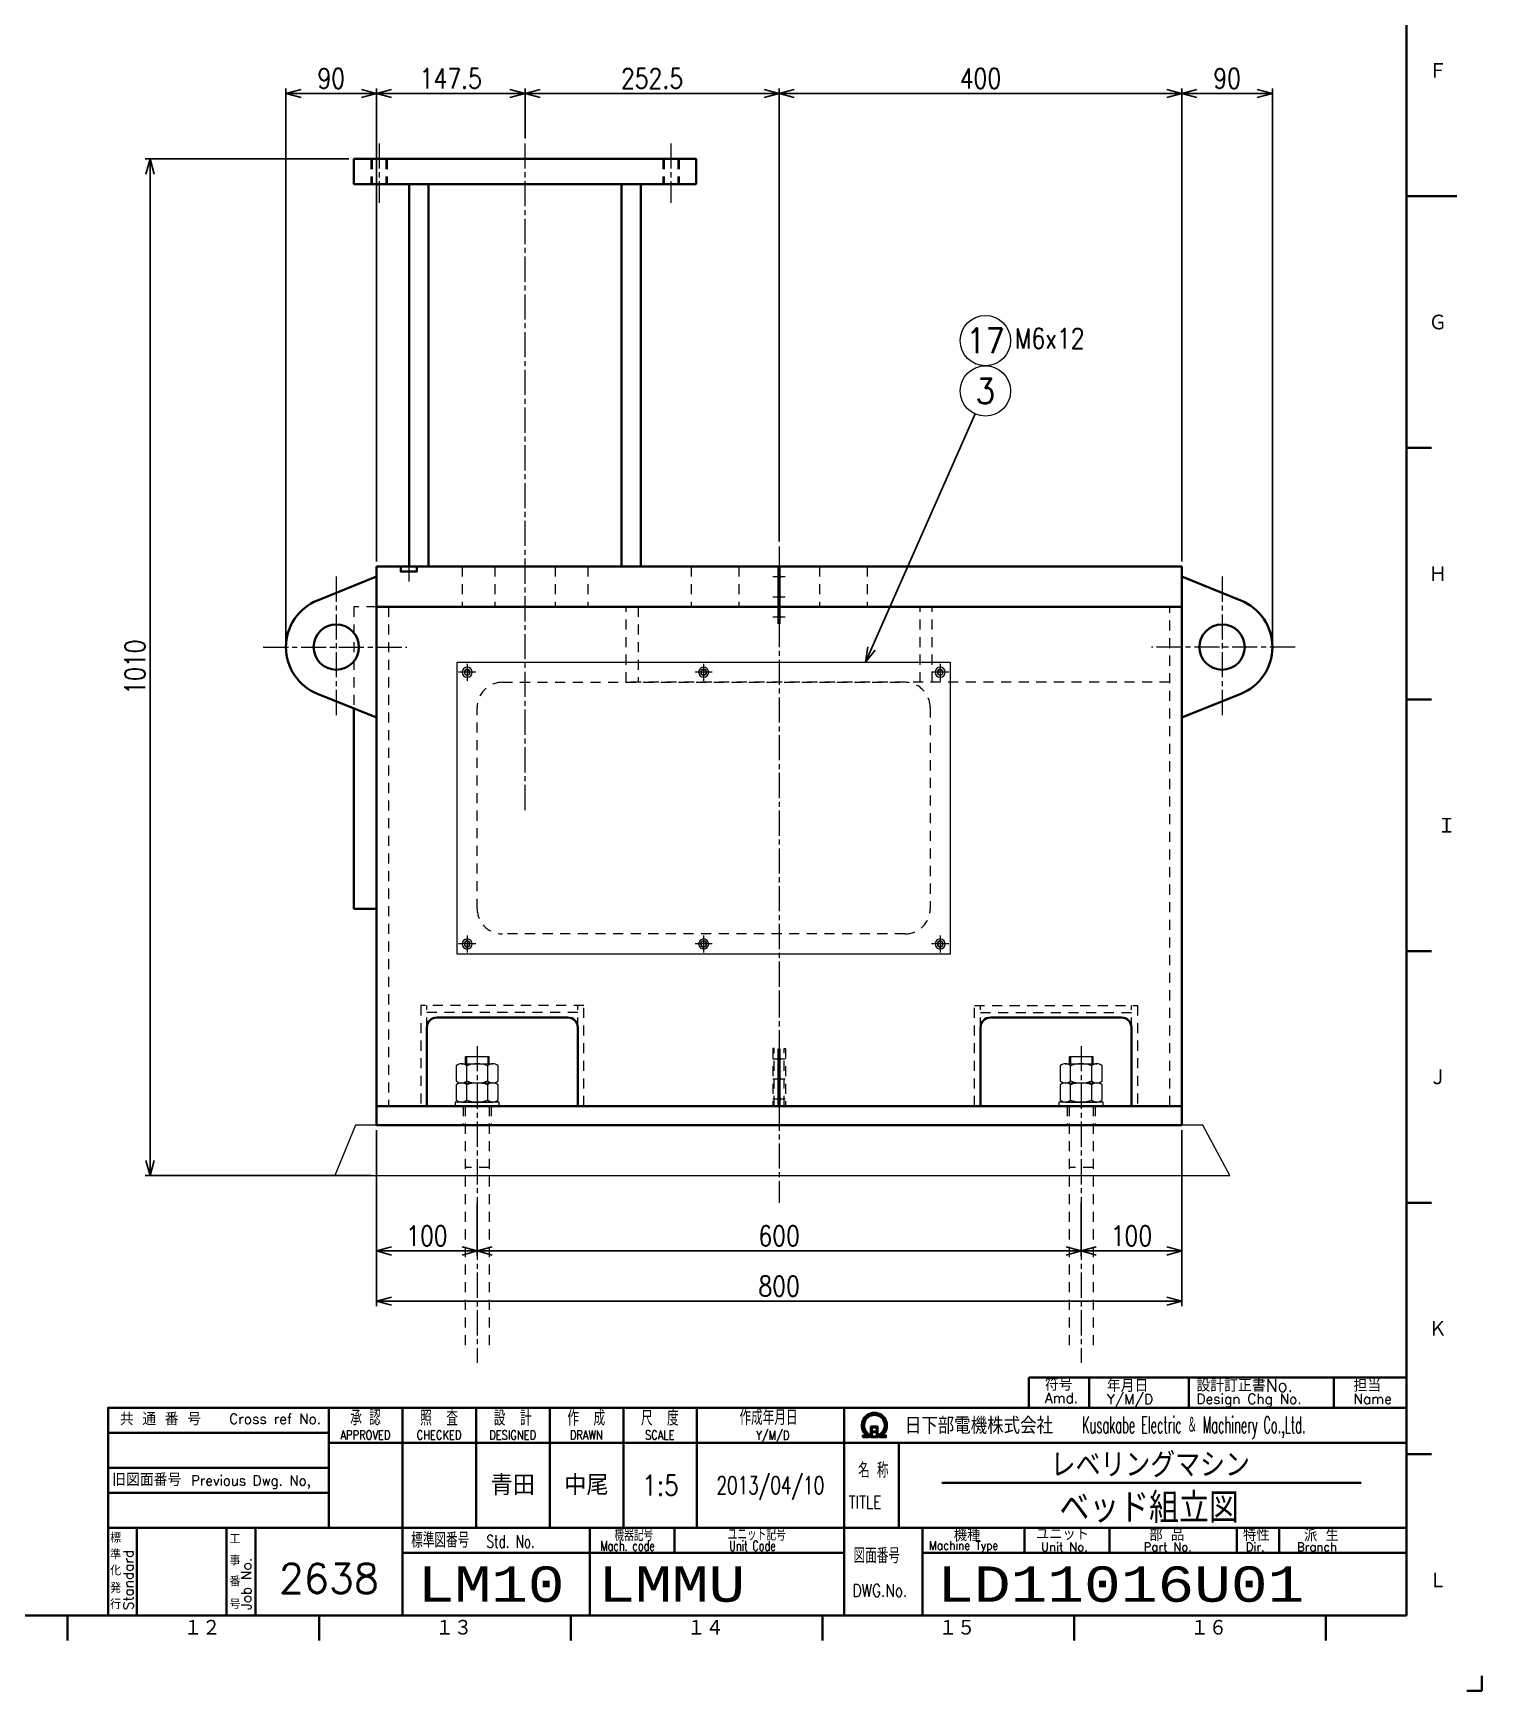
# Model space of a CAD drawing. Header units: millimetres. Extents: x 0 to 4205, y 0 to 2970.
# Drawn here: x 2766 to 4205, y 0 to 1647 of the extents above; entities that cross this region are included whole.
import ezdxf
from ezdxf.enums import TextEntityAlignment as Align

# ---------------------------------------------------------------- set-up
doc = ezdxf.new("R2010")
doc.units = ezdxf.units.MM
doc.header["$LTSCALE"] = 5
doc.linetypes.add('GEN7A', pattern=[7.5, 5, -0.75, 1, -0.75])
doc.linetypes.add('HIDDEN2', pattern=[3.5, 2, -1.5])
doc.layers.get('0').update_dxf_attribs({"linetype": 'CONTINUOUS', "lineweight": 20})
doc.layers.get('DEFPOINTS').update_dxf_attribs({"linetype": 'CONTINUOUS'})
for name, color, linetype, lineweight in [('2', 5, 'CONTINUOUS', 40), ('3A', 6, 'HIDDEN2', 20), ('4', 3, 'CONTINUOUS', 13), ('5', 3, 'CONTINUOUS', 13), ('6', 7, 'CONTINUOUS', 50), ('7A', 4, 'GEN7A', 13), ('9', 3, 'HIDDEN2', 13), ('_-0', 7, 'CONTINUOUS', 20), ('WAKU', 7, 'CONTINUOUS', 40)]:
    doc.layers.add(name, color=color, linetype=linetype, lineweight=lineweight)
doc.styles.add('DIMENSION', font='monotxt.shx', dxfattribs={"bigfont": 'bigfont.shx'})
doc.styles.get("Standard").update_dxf_attribs({"font": 'romans.shx', "width": 0.8, "bigfont": 'extfont2.shx'})
doc.dimstyles.new('GEN-ISO', dxfattribs={"dimscale": 5, "dimtxt": 4, "dimasz": 3, "dimexe": 1, "dimexo": 1, "dimgap": 1, "dimtad": 3, "dimrnd": 0.01, "dimdsep": 46, "dimtxsty": 'Standard', "dimblk": 'OPEN30', "dimcen": 0, "dimclrd": 256, "dimclre": 256, "dimclrt": 7, "dimadec": 3, "dimazin": 2, "dimtp": 0.1, "dimtm": 0.1, "dimtfac": 0.6, "dimtdec": 3, "dimtmove": 2, "dimatfit": 3, "dimldrblk": 'OPEN30', "dimfxl": 1, "dimarcsym": 0})

# ---------------------------------------------------------------- blocks, each defined once
blk = doc.blocks.new('GENJIS-1176_D-06ZOAF-0704')
at = {"layer": '_-0'}
for p, q in [((-2.5, 1.443375), (0, 2.88675)), ((-2.5, -1.443375), (-2.5, 1.443375)), ((0, 2.88675), (2.5, 1.443375)), ((2.5, 1.443375), (2.5, -1.443375)), ((0, -2.88675), (-2.5, -1.443375)), ((2.5, -1.443375), (0, -2.88675))]:
    blk.add_line(p, q, dxfattribs=at)
for radius in [5, 2.88675]:
    blk.add_circle((0, 0), radius, dxfattribs=at)
at = {"layer": '_-0', "flags": 9}
blk.add_attdef('POWER_DIM', (0, 0), '', height=3.5, dxfattribs=at)
blk = doc.blocks.new('_Open30')
at = {"color": 0, "linetype": 'ByBlock', "lineweight": -2}
for p, q in [((-1, 0.27), (0, 0)), ((0, 0), (-1, -0.27)), ((0, 0), (-1, 0))]:
    blk.add_line(p, q, dxfattribs=at)
blk = doc.blocks.new('*D10')
at = {"layer": '5', "lineweight": -2, "transparency": 16777216}
for p, q in [((3106.9, 557.1), (3106.9, 432.1)), ((3206.9, 485.3), (3206.9, 432.1)), ((3121.9, 437.1), (3191.9, 437.1))]:
    blk.add_line(p, q, dxfattribs=at)
at = {"layer": 'DEFPOINTS', "color": 0, "transparency": 16777216}
for p in [(3106.9, 562.1), (3206.9, 490.3), (3206.9, 437.1)]:
    blk.add_point(p, dxfattribs=at)
at = {"layer": '5', "lineweight": -2, "transparency": 16777216, "xscale": 15, "yscale": 15, "zscale": 15, "rotation": 180}
blk.add_blockref('_Open30', (3106.9, 437.1), dxfattribs=at)
at = {"layer": '5', "lineweight": -2, "transparency": 16777216, "xscale": 15, "yscale": 15, "zscale": 15}
blk.add_blockref('_Open30', (3206.9, 437.1), dxfattribs=at)
at = {"layer": '5', "color": 7, "transparency": 16777216, "insert": (3156.9, 452.1), "char_height": 20, "attachment_point": 5}
blk.add_mtext('100', dxfattribs=at)
blk = doc.blocks.new('*D11')
at = {"layer": '5', "lineweight": -2, "transparency": 16777216}
for p, q in [((3806.9, 485.3), (3806.9, 432.1)), ((3221.9, 437.1), (3791.9, 437.1))]:
    blk.add_line(p, q, dxfattribs=at)
at = {"layer": 'DEFPOINTS', "color": 0, "transparency": 16777216}
for p in [(3206.9, 490.3), (3806.9, 490.3), (3806.9, 437.1)]:
    blk.add_point(p, dxfattribs=at)
at = {"layer": '5', "lineweight": -2, "transparency": 16777216, "xscale": 15, "yscale": 15, "zscale": 15, "rotation": 180}
blk.add_blockref('_Open30', (3206.9, 437.1), dxfattribs=at)
at = {"layer": '5', "lineweight": -2, "transparency": 16777216, "xscale": 15, "yscale": 15, "zscale": 15}
blk.add_blockref('_Open30', (3806.9, 437.1), dxfattribs=at)
at = {"layer": '5', "color": 7, "transparency": 16777216, "insert": (3506.9, 452.1), "char_height": 20, "attachment_point": 5}
blk.add_mtext('600', dxfattribs=at)
blk = doc.blocks.new('*D12')
at = {"layer": '5', "lineweight": -2, "transparency": 16777216}
for p, q in [((3906.9, 557.1), (3906.9, 432.1)), ((3821.9, 437.1), (3891.9, 437.1))]:
    blk.add_line(p, q, dxfattribs=at)
at = {"layer": 'DEFPOINTS', "color": 0, "transparency": 16777216}
for p in [(3906.9, 562.1), (3806.9, 490.3), (3906.9, 437.1)]:
    blk.add_point(p, dxfattribs=at)
at = {"layer": '5', "lineweight": -2, "transparency": 16777216, "xscale": 15, "yscale": 15, "zscale": 15, "rotation": 180}
blk.add_blockref('_Open30', (3806.9, 437.1), dxfattribs=at)
at = {"layer": '5', "lineweight": -2, "transparency": 16777216, "xscale": 15, "yscale": 15, "zscale": 15}
blk.add_blockref('_Open30', (3906.9, 437.1), dxfattribs=at)
at = {"layer": '5', "color": 7, "transparency": 16777216, "insert": (3856.9, 452.1), "char_height": 20, "attachment_point": 5}
blk.add_mtext('100', dxfattribs=at)
blk = doc.blocks.new('*D13')
at = {"layer": '5', "lineweight": -2, "transparency": 16777216}
for p, q in [((3106.9, 557.1), (3106.9, 382.1)), ((3906.9, 557.1), (3906.9, 382.1)), ((3121.9, 387.1), (3891.9, 387.1))]:
    blk.add_line(p, q, dxfattribs=at)
at = {"layer": 'DEFPOINTS', "color": 0, "transparency": 16777216}
for p in [(3106.9, 562.1), (3906.9, 562.1), (3906.9, 387.1)]:
    blk.add_point(p, dxfattribs=at)
at = {"layer": '5', "lineweight": -2, "transparency": 16777216, "xscale": 15, "yscale": 15, "zscale": 15, "rotation": 180}
blk.add_blockref('_Open30', (3106.9, 387.1), dxfattribs=at)
at = {"layer": '5', "lineweight": -2, "transparency": 16777216, "xscale": 15, "yscale": 15, "zscale": 15}
blk.add_blockref('_Open30', (3906.9, 387.1), dxfattribs=at)
at = {"layer": '5', "color": 7, "transparency": 16777216, "insert": (3506.9, 402.1), "char_height": 20, "attachment_point": 5}
blk.add_mtext('800', dxfattribs=at)
blk = doc.blocks.new('*D14')
at = {"layer": '5', "lineweight": -2, "transparency": 16777216}
for p, q in [((3079.4, 1522.1), (2876.9, 1522.1)), ((2881.9, 527.1), (2881.9, 1507.1)), ((3101.9, 512.1), (2876.9, 512.1))]:
    blk.add_line(p, q, dxfattribs=at)
at = {"layer": 'DEFPOINTS', "color": 0, "transparency": 16777216}
for p in [(2881.9, 1522.1), (3084.4, 1522.1), (3106.9, 512.1)]:
    blk.add_point(p, dxfattribs=at)
at = {"layer": '5', "lineweight": -2, "transparency": 16777216, "xscale": 15, "yscale": 15, "zscale": 15}
for p, rotation in [((2881.9, 1522.1), 90), ((2881.9, 512.1), 270)]:
    blk.add_blockref('_Open30', p, dxfattribs=dict(at, rotation=rotation))
at = {"layer": '5', "color": 7, "transparency": 16777216, "insert": (2866.9, 1017.1), "char_height": 20, "attachment_point": 5, "rotation": 90}
blk.add_mtext('1010', dxfattribs=at)
blk = doc.blocks.new('*D19')
at = {"layer": '5', "lineweight": -2, "transparency": 16777216}
for p, q in [((3106.9, 1122.1), (3106.9, 1592.1)), ((3121.9, 1587.1), (3239.4, 1587.1)), ((3254.4, 1542.5), (3254.4, 1592.1))]:
    blk.add_line(p, q, dxfattribs=at)
at = {"layer": 'DEFPOINTS', "color": 0, "transparency": 16777216}
for p in [(3254.4, 1587.1), (3254.4, 1537.5), (3106.9, 1117.1)]:
    blk.add_point(p, dxfattribs=at)
at = {"layer": '5', "lineweight": -2, "transparency": 16777216, "xscale": 15, "yscale": 15, "zscale": 15, "rotation": 180}
blk.add_blockref('_Open30', (3106.9, 1587.1), dxfattribs=at)
at = {"layer": '5', "lineweight": -2, "transparency": 16777216, "xscale": 15, "yscale": 15, "zscale": 15}
blk.add_blockref('_Open30', (3254.4, 1587.1), dxfattribs=at)
at = {"layer": '5', "color": 7, "transparency": 16777216, "insert": (3180.6, 1602.1), "char_height": 20, "attachment_point": 5}
blk.add_mtext('147.5', dxfattribs=at)
blk = doc.blocks.new('*D20')
at = {"layer": '5', "lineweight": -2, "transparency": 16777216}
for p, q in [((3269.4, 1587.1), (3491.9, 1587.1)), ((3506.9, 1142.1), (3506.9, 1592.1))]:
    blk.add_line(p, q, dxfattribs=at)
at = {"layer": 'DEFPOINTS', "color": 0, "transparency": 16777216}
for p in [(3506.9, 1587.1), (3254.4, 1537.5), (3506.9, 1137.1)]:
    blk.add_point(p, dxfattribs=at)
at = {"layer": '5', "lineweight": -2, "transparency": 16777216, "xscale": 15, "yscale": 15, "zscale": 15, "rotation": 180}
blk.add_blockref('_Open30', (3254.4, 1587.1), dxfattribs=at)
at = {"layer": '5', "lineweight": -2, "transparency": 16777216, "xscale": 15, "yscale": 15, "zscale": 15}
blk.add_blockref('_Open30', (3506.9, 1587.1), dxfattribs=at)
at = {"layer": '5', "color": 7, "transparency": 16777216, "insert": (3380.6, 1602.1), "char_height": 20, "attachment_point": 5}
blk.add_mtext('252.5', dxfattribs=at)
blk = doc.blocks.new('*D21')
at = {"layer": '5', "lineweight": -2, "transparency": 16777216}
for p, q in [((3521.9, 1587.1), (3891.9, 1587.1)), ((3906.9, 1122.1), (3906.9, 1592.1))]:
    blk.add_line(p, q, dxfattribs=at)
at = {"layer": 'DEFPOINTS', "color": 0, "transparency": 16777216}
for p in [(3906.9, 1587.1), (3506.9, 1137.1), (3906.9, 1117.1)]:
    blk.add_point(p, dxfattribs=at)
at = {"layer": '5', "lineweight": -2, "transparency": 16777216, "xscale": 15, "yscale": 15, "zscale": 15, "rotation": 180}
blk.add_blockref('_Open30', (3506.9, 1587.1), dxfattribs=at)
at = {"layer": '5', "lineweight": -2, "transparency": 16777216, "xscale": 15, "yscale": 15, "zscale": 15}
blk.add_blockref('_Open30', (3906.9, 1587.1), dxfattribs=at)
at = {"layer": '5', "color": 7, "transparency": 16777216, "insert": (3706.9, 1602.1), "char_height": 20, "attachment_point": 5}
blk.add_mtext('400', dxfattribs=at)
blk = doc.blocks.new('*D32')
at = {"layer": '5', "lineweight": -2, "transparency": 16777216}
for p, q in [((3016.9, 1042.1), (3016.9, 1592.1)), ((3091.9, 1587.1), (3031.9, 1587.1)), ((3106.9, 1122.1), (3106.9, 1592.1))]:
    blk.add_line(p, q, dxfattribs=at)
at = {"layer": 'DEFPOINTS', "color": 0, "transparency": 16777216}
for p in [(3016.9, 1587.1), (3106.9, 1117.1), (3016.9, 1037.1)]:
    blk.add_point(p, dxfattribs=at)
at = {"layer": '5', "lineweight": -2, "transparency": 16777216, "xscale": 15, "yscale": 15, "zscale": 15, "rotation": 180}
blk.add_blockref('_Open30', (3016.9, 1587.1), dxfattribs=at)
at = {"layer": '5', "lineweight": -2, "transparency": 16777216, "xscale": 15, "yscale": 15, "zscale": 15}
blk.add_blockref('_Open30', (3106.9, 1587.1), dxfattribs=at)
at = {"layer": '5', "color": 7, "transparency": 16777216, "insert": (3061.9, 1602.1), "char_height": 20, "attachment_point": 5}
blk.add_mtext('90', dxfattribs=at)
blk = doc.blocks.new('*D33')
at = {"layer": '5', "lineweight": -2, "transparency": 16777216}
for p, q in [((3906.9, 1122.1), (3906.9, 1592.1)), ((3921.9, 1587.1), (3981.9, 1587.1)), ((3996.9, 1042.1), (3996.9, 1592.1))]:
    blk.add_line(p, q, dxfattribs=at)
at = {"layer": 'DEFPOINTS', "color": 0, "transparency": 16777216}
for p in [(3996.9, 1587.1), (3906.9, 1117.1), (3996.9, 1037.1)]:
    blk.add_point(p, dxfattribs=at)
at = {"layer": '5', "lineweight": -2, "transparency": 16777216, "xscale": 15, "yscale": 15, "zscale": 15, "rotation": 180}
blk.add_blockref('_Open30', (3906.9, 1587.1), dxfattribs=at)
at = {"layer": '5', "lineweight": -2, "transparency": 16777216, "xscale": 15, "yscale": 15, "zscale": 15}
blk.add_blockref('_Open30', (3996.9, 1587.1), dxfattribs=at)
at = {"layer": '5', "color": 7, "transparency": 16777216, "insert": (3951.9, 1602.1), "char_height": 20, "attachment_point": 5}
blk.add_mtext('90', dxfattribs=at)
blk = doc.blocks.new('GENBALLOON1')
blk.add_circle((0, 0), 5)
at = {"flags": 1}
blk.add_attdef('GEN_PARENT', text='', height=2.5, dxfattribs=at).set_placement((0, 0), align=Align.MIDDLE)
blk.add_attdef('REF_NO', text='', height=3.5).set_placement((0, 0), align=Align.MIDDLE)
at = {"color": 7, "flags": 1}
for tag, p in [('5GENINF', (6.43, 0.96)), ('6GENINF', (6.43, 0.63)), ('7GENINF', (6.43, 0.3)), ('8GENINF', (6.43, -0.04)), ('9GENINF', (6.43, -0.37)), ('3GENINF', (6.43, -2.34)), ('4GENINF', (6.43, -2.67)), ('10GENINF', (6.43, -0.7)), ('11GENINF', (6.43, -1)), ('12GENINF', (6.43, -1.34)), ('13GENINF', (6.43, -1.67)), ('14GENINF', (6.43, -2)), ('15GENINF', (6.43, -3)), ('16GENINF', (6.43, -3.34)), ('20GENINF', (6.43, -4.7)), ('21GENINF', (6.43, -5.04)), ('22GENINF', (6.43, -5.37)), ('17GENINF', (6.43, -3.7)), ('18GENINF', (6.43, -4.04)), ('19GENINF', (6.43, -4.37))]:
    blk.add_attdef(tag, p, '', height=0.2, dxfattribs=at)
blk = doc.blocks.new('A1組立図')
at = {"layer": 'WAKU', "color": 5, "linetype": 'Continuous'}
for p, q in [((826, 15), (826, 579)), ((836, 297), (826, 297)), ((831, 247), (826, 247)), ((831, 197), (826, 197)), ((831, 147), (826, 147)), ((831, 97), (826, 97)), ((831, 47), (826, 47)), ((25, 15), (826, 15)), ((560, 10), (560, 15)), ((610, 10), (610, 15)), ((660, 10), (660, 15)), ((710, 10), (710, 15)), ((760, 10), (760, 15)), ((810, 10), (810, 15)), ((841, 0), (838, 0)), ((841, 3), (841, 0))]:
    blk.add_line(p, q, dxfattribs=at)
for s, height, p in [('Ｆ', 3.31, (830.43, 320.24)), ('Ｇ', 3.31, (830.43, 270.24)), ('Ｈ', 3.31, (830.43, 220.24)), ('Ｉ', 3.31, (832.19, 170.24)), ('Ｊ', 3.31, (830.43, 120.24)), ('Ｋ', 3.31, (830.43, 70.24)), ('Ｌ', 3.31, (830.43, 20.24)), ('１２', 3.311, (583.1, 10.87)), ('１３', 3.311, (633.1, 10.87)), ('１４', 3.311, (683.1, 10.87)), ('１５', 3.311, (733.1, 10.87)), ('１６', 3.311, (783.1, 10.87))]:
    blk.add_text(s, height=height, dxfattribs=at).set_placement(p)
blk = doc.blocks.new('A1表題欄')
at = {"layer": 'WAKU'}
for p, q in [((-75, 47.26), (0, 47.26)), ((-75, 41.26), (-75, 47.26)), ((-63, 47.26), (-63, 41.26)), ((-43.2, 47.26), (-43.2, 41.26)), ((-14.4, 47.26), (-14.4, 41.26)), ((-214.07, 41.26), (-214.07, 17.42)), ((-199.45, 41.26), (-199.45, 0)), ((-184.82, 41.26), (-184.82, 17.42)), ((-170.2, 41.26), (-170.2, 17.42)), ((-155.57, 41.26), (-155.57, 17.42)), ((-140.95, 41.26), (-140.95, 17.42)), ((-111.7, 41.26), (-111.7, 0)), ((-257.95, 36.26), (-214.07, 36.26)), ((-214.07, 34.26), (0, 34.26)), ((-140.95, 34.26), (-140.95, 17.42)), ((-111.7, 34.26), (-111.7, 34.26)), ((-100.83, 34.26), (-100.83, 17.42)), ((-257.95, 29.34), (-214.07, 29.34)), ((-92.27, 26.35), (-8.97, 26.35)), ((-257.95, 24.34), (-214.07, 24.34)), ((-257.95, 17.42), (0, 17.42)), ((-252.23, 17.42), (-252.23, 0)), ((-234.41, 17.42), (-234.41, 0)), ((-228.7, 17.42), (-228.7, 0)), ((-162.27, 17.42), (-162.27, 0)), ((-145.41, 17.42), (-145.41, 12.42)), ((-96.17, 17.42), (-96.17, 0)), ((-75.85, 17.42), (-75.85, 12.42)), ((-59, 17.42), (-59, 12.42)), ((-33.71, 17.42), (-33.71, 12.42)), ((-25.28, 17.42), (-25.28, 12.42)), ((-199.45, 12.42), (-111.7, 12.42)), ((-96.17, 12.42), (0, 12.42))]:
    blk.add_line(p, q, dxfattribs=at)
at = {"layer": 'WAKU', "color": 5}
blk.add_lwpolyline([(0, 41.26), (-257.95, 41.26), (-257.95, 0)], dxfattribs=at)
at = {"layer": 'WAKU'}
for points in [[(-106.38, 37.51), (-106.38, 35.4), (-105.08, 35.4), (-105.08, 37.51), (-106.38, 37.51)], [(-106.23, 37.36), (-106.23, 36.53), (-105.23, 36.53), (-105.23, 37.36), (-106.23, 37.36)], [(-105.23, 36.38), (-105.23, 35.55), (-106.23, 35.55), (-106.23, 36.38), (-105.23, 36.38)], [(-107.98, 35.4), (-106.78, 35.4), (-106.78, 36.01)], [(-107.98, 35.58), (-107.03, 35.58), (-107.03, 35.91)], [(-107.28, 35.82), (-107.28, 35.75), (-107.98, 35.75), (-107.98, 35.4)], [(-104.68, 35.98), (-104.68, 35.4), (-103.42, 35.4), (-103.42, 35.75), (-104.15, 35.75), (-104.15, 35.8)], [(-104.43, 35.87), (-104.43, 35.58), (-103.42, 35.58)]]:
    blk.add_lwpolyline(points, dxfattribs=at)
for radius, start, end in [(2.5, 308.2706, 230.8952), (2.28, 303.9949, 234.4013), (2.06, 299.8294, 238.4756)]:
    blk.add_arc((-105.7, 37.76), radius, start, end, dxfattribs=at)
for s, height, p in [('符号', 2.5, (-71.83, 44.63)), ('年月日', 2.5, (-59.51, 44.4)), ('設計訂正書No.', 2.5, (-41.71, 44.44)), ('担当', 2.5, (-10.5, 44.44)), ('Amd.', 2, (-71.83, 42.2)), ('Y/M/D', 2, (-59.51, 41.97)), ('Design Chg No.', 2, (-41.71, 42.01)), ('Name', 2, (-10.5, 42.01)), ('旧図面番号', 2.5, (-257.15, 25.71)), ('標', 2, (-257.56, 14.43)), ('機種', 2.4, (-89.92, 14.76)), ('ユニット', 2.4, (-73.61, 14.96)), ('部 品', 2.4, (-51.07, 14.79)), ('特性', 2.4, (-32.45, 14.78)), ('派 生', 2.4, (-20.35, 14.72)), ('準', 2, (-257.56, 11.11)), ('工', 2, (-233.85, 14.24)), ('Unit No.', 1.7, (-72.61, 12.76)), ('Part No.', 1.7, (-52.19, 12.76)), ('Dir.', 1.7, (-31.91, 12.76)), ('Branch', 1.7, (-21.72, 12.76)), ('化', 2, (-257.56, 7.95)), ('事', 2, (-233.85, 9.93)), ('発', 2, (-257.56, 4.47)), ('番', 2, (-233.85, 5.76)), ('行', 2, (-257.56, 1.24)), ('号', 2, (-233.85, 1.24))]:
    blk.add_text(s, height=height, dxfattribs=at).set_placement(p)
for s, height, p in [('共 通 番 号', 2.5, (-247.55, 39.14)), ('Cross ref No.', 2, (-224.77, 39.04))]:
    blk.add_text(s, height=height, dxfattribs=at).set_placement(p, align=Align.MIDDLE)
for s, height, width, p in [('承 認', 3, 0.7, (-206.82, 39.35)), ('照  査', 3, 0.7, (-192.2, 39.35)), ('設  計', 3, 0.7, (-177.57, 39.35)), ('作  成', 3, 0.7, (-162.95, 39.35)), ('尺  度', 3, 0.7, (-148.33, 39.35)), ('APPROVED', 1.8, 0.8, (-206.82, 35.85)), ('CHECKED', 1.8, 0.8, (-192.2, 35.85)), ('DESIGNED', 1.8, 0.8, (-177.57, 35.85)), ('DRAWN', 1.8, 0.8, (-162.95, 35.85)), ('SCALE', 1.8, 0.8, (-148.33, 35.85)), ('DWG.No.', 2.5, 0.8, (-104.59, 4.96))]:
    blk.add_text(s, height=height, dxfattribs=dict(at, width=width)).set_placement(p, align=Align.MIDDLE)
for s, height, width, p in [('作成年月日', 3, 0.7, (-132.51, 37.82)), ('Kusakabe Electric ＆ Machinery Co.,Ltd.', 3.3108, 0.5, (-64.44, 36.19)), ('Y/M/D', 1.8, 0.8, (-129.21, 34.87)), ('名 称', 3, 0.7, (-108.94, 27.33)), ('Previous Dwg. No,', 2, 0.97, (-241.46, 25.8)), ('TITLE', 2.5, 0.8, (-110.82, 21.25)), ('標準図番号', 3, 0.7, (-197.74, 13.44)), ('機器記号', 2.5, 0.7, (-157.35, 14.77)), ('ユニット記号', 2.5, 0.7, (-134.86, 14.85)), ('Std. No.', 2.5, 0.7, (-182.77, 13.44)), ('Mach. code', 2, 0.7, (-160.14, 12.83)), ('Unit Code', 2, 0.7, (-134.55, 12.83)), ('図面番号', 3, 0.7, (-109.85, 10.37)), ('Machine Type', 1.7, 0.9, (-94.85, 13.05))]:
    blk.add_text(s, height=height, dxfattribs=dict(at, width=width)).set_placement(p)
at = {"layer": 'WAKU', "width": 0.844147}
blk.add_text('日下部電機株式会社', height=3.311, dxfattribs=at).set_placement((-99.65, 36.06), (-70.21, 36.06), align=Align.FIT)
at = {"layer": 'WAKU'}
for s, p in [('Standard', (-252.93, 1.05)), ('Job No.', (-229.5, 1.05))]:
    blk.add_text(s, height=2, rotation=90, dxfattribs=at).set_placement(p)
at = {"layer": 'WAKU', "linetype": 'Continuous', "width": 0.7}
for tag, p in [('GEN-TITLE-UN', (-791, 551.01)), ('GEN-TITLE-PT', (-771.25, 551)), ('GEN-TITLE-QT', (-751.51, 551)), ('GEN-TITLE-STO', (-731.57, 551))]:
    blk.add_attdef(tag, text='', height=6, dxfattribs=at).set_placement(p, align=Align.MIDDLE)
at = {"layer": 'WAKU'}
for tag, height, width, p in [('GEN-TITLE-CRO', 4, 0.8, (-236.01, 32.8)), ('HEADER1', 5, 0.9, (-50.88, 30.15)), ('GEN-TITLE-SCA', 4, 0.85, (-148.21, 25.85)), ('HEADER2', 6, 0.9, (-51.11, 21.68)), ('GEN-TITLE-PRE', 4, 0.8, (-236.01, 20.88))]:
    blk.add_attdef(tag, text='', height=height, dxfattribs=dict(at, width=width)).set_placement(p, align=Align.MIDDLE)
for tag, p in [('GEN-TITLE-APP｛3.4｝', (-206.8, 26.09)), ('GEN-TITLE-CHE｛3.4｝', (-192.17, 26.09)), ('GEN-TITLE-DES｛3.4｝', (-177.55, 26.09)), ('GEN-TITLE-DRA｛3.4｝', (-162.93, 26.09))]:
    blk.add_attdef(tag, text='', height=4, dxfattribs=at).set_placement(p, align=Align.MIDDLE)
at = {"layer": 'WAKU', "width": 0.7}
blk.add_attdef('GEN-TITLE-DAT', text='', height=3.5, dxfattribs=at).set_placement((-126.36, 24.1), align=Align.CENTER)
blk.add_attdef('GEN-TITLE-DAT1{4.4}', text='', height=3.5, dxfattribs=at).set_placement((-243.52, 8.71), align=Align.MIDDLE_CENTER)
at = {"layer": 'WAKU', "color": 5}
blk.add_attdef('HEADER6', text='', height=5.8, dxfattribs=at).set_placement((-214.07, 2.7), align=Align.BOTTOM_CENTER)
at = {"layer": 'WAKU', "style": 'DIMENSION', "width": 1.2}
blk.add_attdef('HEADER13', text='', height=7.02, dxfattribs=at).set_placement((-196.44, 6.21), align=Align.MIDDLE_LEFT)
at = {"layer": 'WAKU', "color": 5, "style": 'DIMENSION', "width": 1.2}
for tag, p in [('HEADER12', (-160.55, 6.21)), ('GEN-TITLE-DWG', (-93.21, 6.21))]:
    blk.add_attdef(tag, text='', height=7.02, dxfattribs=at).set_placement(p, align=Align.MIDDLE_LEFT)
blk = doc.blocks.new('A$C3AEB299F')
at = {"layer": '4'}
for p, q in [((-421, 0), (-441.3, -50)), ((421, 0), (-421, 0)), ((447.6, -50), (421, 0)), ((-441.3, -50), (447.6, -50))]:
    blk.add_line(p, q, dxfattribs=at)
blk = doc.blocks.new('A$C767B6310')
for p, q in [((-288, 68), (-312, 68)), ((-312, 68), (-312, 61)), ((-288, 61), (-288, 68)), ((312, 68), (288, 68)), ((288, 68), (288, 61)), ((312, 61), (312, 68)), ((-320.7846, 59.1), (-320.7846, 43.9)), ((-315.58845, 61), (-284.41155, 61)), ((-310.3923, 43.9), (-310.3923, 59.1)), ((-289.6077, 59.1), (-289.6077, 43.9)), ((-279.2154, 43.9), (-279.2154, 59.1)), ((279.2154, 59.1), (279.2154, 43.9)), ((284.41155, 61), (315.58845, 61)), ((289.6077, 43.9), (289.6077, 59.1)), ((310.3923, 59.1), (310.3923, 43.9)), ((320.7846, 43.9), (320.7846, 59.1)), ((-320.7846, 40.1), (-320.7846, 24.9)), ((-315.58845, 42), (-284.41155, 42)), ((-315.58845, 42), (-284.41155, 42)), ((-310.3923, 24.9), (-310.3923, 40.1)), ((-289.6077, 40.1), (-289.6077, 24.9)), ((-279.2154, 24.9), (-279.2154, 40.1)), ((279.2154, 40.1), (279.2154, 24.9)), ((284.41155, 42), (315.58845, 42)), ((284.41155, 42), (315.58845, 42)), ((289.6077, 24.9), (289.6077, 40.1)), ((310.3923, 40.1), (310.3923, 24.9)), ((320.7846, 24.9), (320.7846, 40.1)), ((-278, 23), (-322, 23)), ((-322, 23), (-322, 19)), ((-322, 19), (-278, 19)), ((-315.58845, 23), (-284.41155, 23)), ((-278, 19), (-278, 23)), ((322, 23), (278, 23)), ((278, 23), (278, 19)), ((278, 19), (322, 19)), ((284.41155, 23), (315.58845, 23)), ((322, 19), (322, 23))]:
    blk.add_line(p, q)
for centre, radius, start, end in [((-315.58845, 52.944743), 8.055257, 49.829582, 130.170418), ((-300, 31.628974), 29.371026, 69.27835, 110.72165), ((-284.41155, 52.944743), 8.055257, 49.829582, 130.170418), ((284.41155, 52.944743), 8.055257, 49.829582, 130.170418), ((300, 31.628974), 29.371026, 69.27835, 110.72165), ((315.58845, 52.944743), 8.055257, 49.829582, 130.170418), ((-315.58845, 50.055257), 8.055257, 229.829582, 310.170418), ((-315.58845, 33.944743), 8.055257, 49.829582, 130.170418), ((-300, 71.371026), 29.371026, 249.27835, 290.72165), ((-300, 12.628974), 29.371026, 69.27835, 110.72165), ((-284.41155, 50.055257), 8.055257, 229.829582, 310.170418), ((-284.41155, 33.944743), 8.055257, 49.829582, 130.170418), ((284.41155, 50.055257), 8.055257, 229.829582, 310.170418), ((284.41155, 33.944743), 8.055257, 49.829582, 130.170418), ((300, 71.371026), 29.371026, 249.27835, 290.72165), ((300, 12.628974), 29.371026, 69.27835, 110.72165), ((315.58845, 50.055257), 8.055257, 229.829582, 310.170418), ((315.58845, 33.944743), 8.055257, 49.829582, 130.170418), ((-315.58845, 31.055257), 8.055257, 229.829582, 310.170418), ((-300, 52.371026), 29.371026, 249.27835, 290.72165), ((-284.41155, 31.055257), 8.055257, 229.829582, 310.170418), ((284.41155, 31.055257), 8.055257, 229.829582, 310.170418), ((300, 52.371026), 29.371026, 249.27835, 290.72165), ((315.58845, 31.055257), 8.055257, 229.829582, 310.170418)]:
    blk.add_arc(centre, radius, start, end)
at = {"layer": '4'}
for p, q in [((-310.5, 68), (-310.5, 61)), ((-289.5, 68), (-289.5, 61)), ((289.5, 68), (289.5, 61)), ((310.5, 68), (310.5, 61))]:
    blk.add_line(p, q, dxfattribs=at)
at = {"layer": '9'}
for p, q in [((-314, 19), (-314, 0)), ((-314, 19), (-314, 0)), ((-312, 19), (-312, -224.90099)), ((-288, 19), (-288, -224.90099)), ((-286, 19), (-286, 0)), ((-286, 19), (-286, 0)), ((286, 19), (286, 0)), ((286, 19), (286, 0)), ((288, 19), (288, -224.90099)), ((312, 19), (312, -224.90099)), ((314, 19), (314, 0)), ((314, 19), (314, 0)), ((-288, -42), (-312, -42)), ((312, -42), (288, -42))]:
    blk.add_line(p, q, dxfattribs=at)

msp = doc.modelspace()

# ---------------------------------------------------------------- hatches: boundary and pattern name
at = {"layer": '2'}
h = msp.add_hatch(color=256, dxfattribs=at)
h.dxf.hatch_style = 1
h.paths.add_polyline_path([(3506.894, 1117.062), (3506.394, 1117.062), (3506.394, 1107.062), (3506.894, 1107.062)])
h.paths.add_polyline_path([(3507.394, 1117.062), (3506.894, 1117.062), (3506.894, 1107.062), (3507.394, 1107.062)])
h.paths.add_polyline_path([(3507.394, 1107.062), (3506.894, 1107.062), (3506.894, 1087.062), (3507.394, 1087.062)])
h.paths.add_polyline_path([(3506.894, 1107.062), (3506.394, 1107.062), (3506.394, 1087.062), (3506.894, 1087.062)])
h.paths.add_polyline_path([(3507.394, 1087.062), (3506.894, 1087.062), (3506.894, 1067.062), (3507.394, 1067.062)])
h.paths.add_polyline_path([(3506.894, 1087.062), (3506.394, 1087.062), (3506.394, 1067.062), (3506.894, 1067.062)])
h.paths.add_polyline_path([(3507.394, 1067.062), (3506.894, 1067.062), (3506.894, 1060.062), (3507.394, 1060.062)])
h.paths.add_polyline_path([(3506.894, 1067.062), (3506.394, 1067.062), (3506.394, 1060.062), (3506.894, 1060.062)])
h = msp.add_hatch(color=256, dxfattribs=at)
h.dxf.hatch_style = 1
h.paths.add_polyline_path([(3506.894, 638.062), (3506.394, 638.062), (3506.394, 628.062), (3506.894, 628.062)])
h.paths.add_polyline_path([(3507.394, 638.062), (3506.894, 638.062), (3506.894, 628.062), (3507.394, 628.062)])
h.paths.add_polyline_path([(3507.394, 628.062), (3506.894, 628.062), (3506.894, 608.062), (3507.394, 608.062)])
h.paths.add_polyline_path([(3506.894, 628.062), (3506.394, 628.062), (3506.394, 608.062), (3506.894, 608.062)])
h.paths.add_polyline_path([(3507.394, 608.062), (3506.894, 608.062), (3506.894, 588.062), (3507.394, 588.062)])
h.paths.add_polyline_path([(3506.894, 608.062), (3506.394, 608.062), (3506.394, 588.062), (3506.894, 588.062)])
h.paths.add_polyline_path([(3507.394, 588.062), (3506.894, 588.062), (3506.894, 581.062), (3507.394, 581.062)])
h.paths.add_polyline_path([(3506.894, 588.062), (3506.394, 588.062), (3506.394, 581.062), (3506.894, 581.062)])

# ---------------------------------------------------------------- linework, layer by layer
for p, q in [((3186.894, 1022.062), (3676.894, 1022.062)), ((3186.894, 732.062), (3186.894, 1022.062)), ((3676.894, 1022.062), (3676.894, 732.062)), ((3676.894, 732.062), (3186.894, 732.062))]:
    msp.add_line(p, q)
for p, q in [((3139.394, 1497.062), (3139.394, 1117.062)), ((3158.394, 1117.062), (3158.394, 1497.062)), ((3350.394, 1497.062), (3350.394, 1117.062)), ((3369.394, 1117.062), (3369.394, 1497.062)), ((3106.894, 1117.062), (3906.894, 1117.062)), ((3106.894, 562.062), (3106.894, 1117.062)), ((3506.394, 1117.062), (3506.394, 1060.062)), ((3506.394, 1117.062), (3507.394, 1117.062)), ((3507.394, 1117.062), (3507.394, 1060.062)), ((3906.894, 1117.062), (3906.894, 562.062)), ((3906.894, 1077.062), (3106.894, 1077.062)), ((3506.394, 638.062), (3506.394, 581.062)), ((3506.394, 638.062), (3507.394, 638.062)), ((3507.394, 638.062), (3507.394, 581.062)), ((3906.894, 581.062), (3106.894, 581.062)), ((3906.894, 562.062), (3106.894, 562.062))]:
    msp.add_line(p, q, dxfattribs=at)
msp.add_lwpolyline([(3084.394, 1497.062), (3424.394, 1497.062), (3424.394, 1522.062), (3084.394, 1522.062)], close=True, dxfattribs=at)
for points in [[(3106.894, 1107.062), (3048.223, 1083.445, 0.67544468), (3048.223, 990.679), (3106.894, 967.062)], [(3906.894, 1107.062), (3965.564, 1083.445, -0.67544468), (3965.564, 990.679), (3906.894, 967.062)], [(3156.894, 581.062), (3156.894, 659.062, -0.41421356), (3166.894, 669.062), (3296.894, 669.062, -0.41421356), (3306.894, 659.062), (3306.894, 581.062)], [(3856.894, 581.062), (3856.894, 659.062, 0.41421356), (3846.894, 669.062), (3716.894, 669.062, 0.41421356), (3706.894, 659.062), (3706.894, 581.062)]]:
    msp.add_lwpolyline(points, format="xyb", dxfattribs=at)
for points in [[(3146.894, 1117.062), (3146.894, 1112.062), (3130.894, 1112.062), (3130.894, 1117.062)], [(3084.394, 976.119), (3084.394, 777.062), (3106.894, 777.062)]]:
    msp.add_lwpolyline(points, dxfattribs=at)
for centre, radius in [((3506.894, 1107.062), 1), ((3506.894, 1087.062), 1), ((3066.894, 1037.062), 22.5), ((3506.894, 1067.062), 1), ((3946.894, 1037.062), 22.5), ((3506.894, 628.062), 1), ((3506.894, 608.062), 1), ((3506.894, 588.062), 1)]:
    msp.add_circle(centre, radius, dxfattribs=at)
at = {"layer": '3A'}
for p, q in [((3101.395, 1522.062), (3101.395, 1497.062)), ((3102.622, 1522.062), (3102.622, 1497.062)), ((3116.168, 1522.062), (3116.168, 1497.062)), ((3117.395, 1522.062), (3117.395, 1497.062)), ((3391.393, 1522.062), (3391.393, 1497.062)), ((3392.62, 1522.062), (3392.62, 1497.062)), ((3406.166, 1522.062), (3406.166, 1497.062)), ((3407.393, 1522.062), (3407.393, 1497.062)), ((3191.894, 1117.062), (3191.894, 1077.062)), ((3224.394, 1117.062), (3224.394, 1077.062)), ((3284.394, 1117.062), (3284.394, 1077.062)), ((3316.894, 1117.062), (3316.894, 1077.062)), ((3419.394, 1117.062), (3419.394, 1077.062)), ((3466.894, 1117.062), (3466.894, 1077.062)), ((3546.894, 1117.062), (3546.894, 1077.062)), ((3594.394, 1117.062), (3594.394, 1077.062)), ((3118.894, 1077.062), (3118.894, 581.062)), ((3646.894, 1002.062), (3646.894, 1077.062)), ((3658.894, 1002.062), (3658.894, 1077.062)), ((3894.894, 581.062), (3894.894, 1077.062)), ((3156.894, 659.062), (3156.894, 681.062)), ((3306.894, 659.062), (3306.894, 681.062)), ((3706.894, 659.062), (3706.894, 681.062)), ((3856.894, 659.062), (3856.894, 681.062)), ((3306.894, 674.062), (3156.894, 674.062)), ((3706.894, 674.062), (3856.894, 674.062))]:
    msp.add_line(p, q, dxfattribs=at)
for points in [[(3106.894, 1077.062), (3084.394, 1077.062), (3084.394, 976.119)], [(3894.894, 1002.062), (3354.894, 1002.062), (3354.894, 1077.062)], [(3366.894, 1077.062), (3366.894, 1002.062)], [(3312.894, 581.062), (3312.894, 681.062), (3150.894, 681.062), (3150.894, 581.062)], [(3700.894, 581.062), (3700.894, 681.062), (3862.894, 681.062), (3862.894, 581.062)]]:
    msp.add_lwpolyline(points, dxfattribs=at)
msp.add_lwpolyline([(3631.894, 752.062), (3231.894, 752.062, -0.41421356), (3206.894, 777.062), (3206.894, 977.062, -0.41421356), (3231.894, 1002.062), (3631.894, 1002.062, -0.41421356), (3656.894, 977.062), (3656.894, 777.062, -0.41421356)], format="xyb", close=True, dxfattribs=at)
for points in [[(3501.894, 638.278), (3500.558, 638.278), (3500.558, 581.062), (3501.894, 581.062)], [(3511.894, 638.278), (3513.229, 638.278), (3513.229, 581.062), (3511.894, 581.062)]]:
    msp.add_lwpolyline(points, close=True, dxfattribs=at)
at = {"layer": '7A'}
for p, q in [((3109.395, 1537.549), (3109.395, 1478.532)), ((3254.394, 1537.549), (3254.394, 873.507)), ((3399.393, 1537.549), (3399.393, 1478.532)), ((3506.894, 1137.062), (3506.894, 693.996)), ((3138.894, 1123.427), (3138.894, 1102.088)), ((3066.894, 1107.062), (3066.894, 967.062)), ((3500.501, 1107.062), (3512.727, 1107.062)), ((3946.894, 1107.062), (3946.894, 967.062)), ((3500.501, 1087.062), (3512.727, 1087.062)), ((3500.501, 1067.062), (3512.727, 1067.062)), ((2994.394, 1037.062), (3136.894, 1037.062)), ((4019.394, 1037.062), (3876.894, 1037.062)), ((3205.394, 1012.062), (3188.394, 1012.062)), ((3196.894, 1020.562), (3196.894, 1003.562)), ((3440.394, 1012.062), (3423.394, 1012.062)), ((3431.894, 1020.562), (3431.894, 1003.562)), ((3675.394, 1012.062), (3658.394, 1012.062)), ((3666.894, 1020.562), (3666.894, 1003.562)), ((3205.394, 742.062), (3188.394, 742.062)), ((3196.894, 750.562), (3196.894, 733.562)), ((3440.394, 742.062), (3423.394, 742.062)), ((3431.894, 750.562), (3431.894, 733.562)), ((3675.394, 742.062), (3658.394, 742.062)), ((3666.894, 750.562), (3666.894, 733.562)), ((3506.894, 693.996), (3506.894, 484.941)), ((3206.894, 640.633), (3206.894, 325.966)), ((3500.501, 628.062), (3512.727, 628.062)), ((3806.894, 640.633), (3806.894, 325.966)), ((3500.501, 608.062), (3512.727, 608.062)), ((3500.501, 588.062), (3512.727, 588.062))]:
    msp.add_line(p, q, dxfattribs=at)

# ---------------------------------------------------------------- block references
at = {"layer": '2', "xscale": -1}
for p in [(3196.894, 1012.062), (3431.894, 1012.062), (3666.894, 1012.062), (3196.894, 742.062), (3431.894, 742.062), (3666.894, 742.062)]:
    msp.add_blockref('GENJIS-1176_D-06ZOAF-0704', p, dxfattribs=at)
at = {"layer": '2'}
msp.add_blockref('A$C3AEB299F', (3506.894, 562.062), dxfattribs=at)
at = {"layer": '4'}
msp.add_blockref('A$C767B6310', (3506.894, 562.062), dxfattribs=at)
at = {"layer": '5'}
ref = msp.add_blockref('GENBALLOON1', (3711.847, 1341.546), dxfattribs=dict(at, xscale=5, yscale=5, zscale=5))
ref.add_attrib('REF_NO', '17', dxfattribs={"color": 7, "height": 25, "width": 0.9}).set_placement((3711.847, 1341.546), align=Align.MIDDLE_CENTER)
ref = msp.add_blockref('GENBALLOON1', (3711.847, 1291.546), dxfattribs=dict(at, xscale=5, yscale=5, zscale=5))
ref.add_attrib('REF_NO', '3', dxfattribs={"color": 7, "height": 25, "width": 0.9}).set_placement((3711.847, 1291.546), align=Align.MIDDLE_CENTER)
at = {"layer": '6', "lineweight": 0, "xscale": 5, "yscale": 5, "zscale": 5}
msp.add_blockref('A1組立図', (0, 0), dxfattribs=at)
at = {"layer": '6', "lineweight": 0}
ref = msp.add_blockref('A1表題欄', (4130, 75), dxfattribs=dict(at, xscale=5, yscale=5, zscale=5))
ref.add_attrib('GEN-TITLE-DWG', 'LD11016U01', dxfattribs={"layer": 'WAKU', "color": 5, "height": 35.115, "style": 'DIMENSION', "width": 1.2}).set_placement((3663.95, 106.053), align=Align.MIDDLE_LEFT)
ref.add_attrib('HEADER1', 'レベリングマシン', dxfattribs={"layer": 'WAKU', "height": 25, "width": 0.9}).set_placement((3875.612, 225.737), align=Align.MIDDLE)
ref.add_attrib('HEADER2', 'ベッド組立図', dxfattribs={"layer": 'WAKU', "height": 30, "width": 0.9}).set_placement((3874.472, 183.392), align=Align.MIDDLE)
ref.add_attrib('GEN-TITLE-DAT', '2013/04/10', dxfattribs={"layer": 'WAKU', "height": 17.5, "width": 0.7}).set_placement((3498.183, 195.512), align=Align.CENTER)
ref.add_attrib('GEN-TITLE-SCA', '1:5', dxfattribs={"layer": 'WAKU', "height": 20, "width": 0.85}).set_placement((3388.957, 204.252), align=Align.MIDDLE)
ref.add_attrib('HEADER6', '2638', dxfattribs={"layer": 'WAKU', "color": 5, "height": 29}).set_placement((3059.636, 88.496), align=Align.BOTTOM_CENTER)
ref.add_attrib('HEADER12', 'LMMU', dxfattribs={"layer": 'WAKU', "color": 5, "height": 35.115, "style": 'DIMENSION', "width": 1.2}).set_placement((3327.27, 106.053), align=Align.MIDDLE_LEFT)
ref.add_attrib('GEN-TITLE-DES｛3.4｝', '青田', dxfattribs={"layer": 'WAKU', "height": 20}).set_placement((3242.248, 205.451), align=Align.MIDDLE)
ref.add_attrib('GEN-TITLE-DRA｛3.4｝', '中尾', dxfattribs={"layer": 'WAKU', "height": 20}).set_placement((3315.37, 205.451), align=Align.MIDDLE)
ref.add_attrib('HEADER13', 'LM10', dxfattribs={"layer": 'WAKU', "height": 35.115, "style": 'DIMENSION', "width": 1.2}).set_placement((3147.779, 106.053), align=Align.MIDDLE_LEFT)

# ---------------------------------------------------------------- texts
at = {"layer": '6', "width": 0.8}
msp.add_text('M6x12', height=20, dxfattribs=at).set_placement((3741.005, 1333.757))

# ---------------------------------------------------------------- dimensions: what is measured, and where the dimension line sits
at = {"layer": '5'}
for base, p1, p2, angle, picture, middle in [((3016.894, 1587.062), (3106.894, 1117.062), (3016.894, 1037.062), 180, '*D32', (3061.894, 1602.062)), ((3254.394, 1587.062), (3106.894, 1117.062), (3254.394, 1537.549), 180, '*D19', (3180.644, 1602.062)), ((3996.894, 1587.062), (3906.894, 1117.062), (3996.894, 1037.062), 180, '*D33', (3951.894, 1602.062)), ((2881.894, 1522.062), (3106.894, 512.062), (3084.394, 1522.062), 90, '*D14', (2866.894, 1017.062)), ((3206.894, 437.062), (3106.894, 562.062), (3206.894, 490.331), 180, '*D10', (3156.894, 452.062)), ((3906.894, 387.062), (3106.894, 562.062), (3906.894, 562.062), 180, '*D13', (3506.894, 402.062))]:
    dim = msp.add_linear_dim(base=base, p1=p1, p2=p2, angle=angle, dimstyle='GEN-ISO', dxfattribs=at)
    dim.commit()
    dim.dimension.update_dxf_attribs({"geometry": picture, "text_midpoint": middle})
for base, p1, p2, picture, middle in [((3506.894, 1587.062), (3254.394, 1537.549), (3506.894, 1137.062), '*D20', (3380.644, 1602.062)), ((3906.894, 1587.062), (3506.894, 1137.062), (3906.894, 1117.062), '*D21', (3706.894, 1602.062)), ((3906.894, 437.062), (3806.894, 490.331), (3906.894, 562.062), '*D12', (3856.894, 452.062)), ((3806.894, 437.062), (3206.894, 490.331), (3806.894, 490.331), '*D11', (3506.894, 452.062))]:
    dim = msp.add_linear_dim(base=base, p1=p1, p2=p2, angle=180, dimstyle='GEN-ISO', override={"dimse1": 1}, dxfattribs=at)
    dim.commit()
    dim.dimension.update_dxf_attribs({"geometry": picture, "text_midpoint": middle})

# ---------------------------------------------------------------- leaders
at = {"layer": '5', "linetype": 'Continuous'}
msp.add_leader([(3592.624, 1022.062), (3701.732, 1268.683)], dimstyle='GEN-ISO', dxfattribs=at)

doc.saveas('drawing.dxf')
